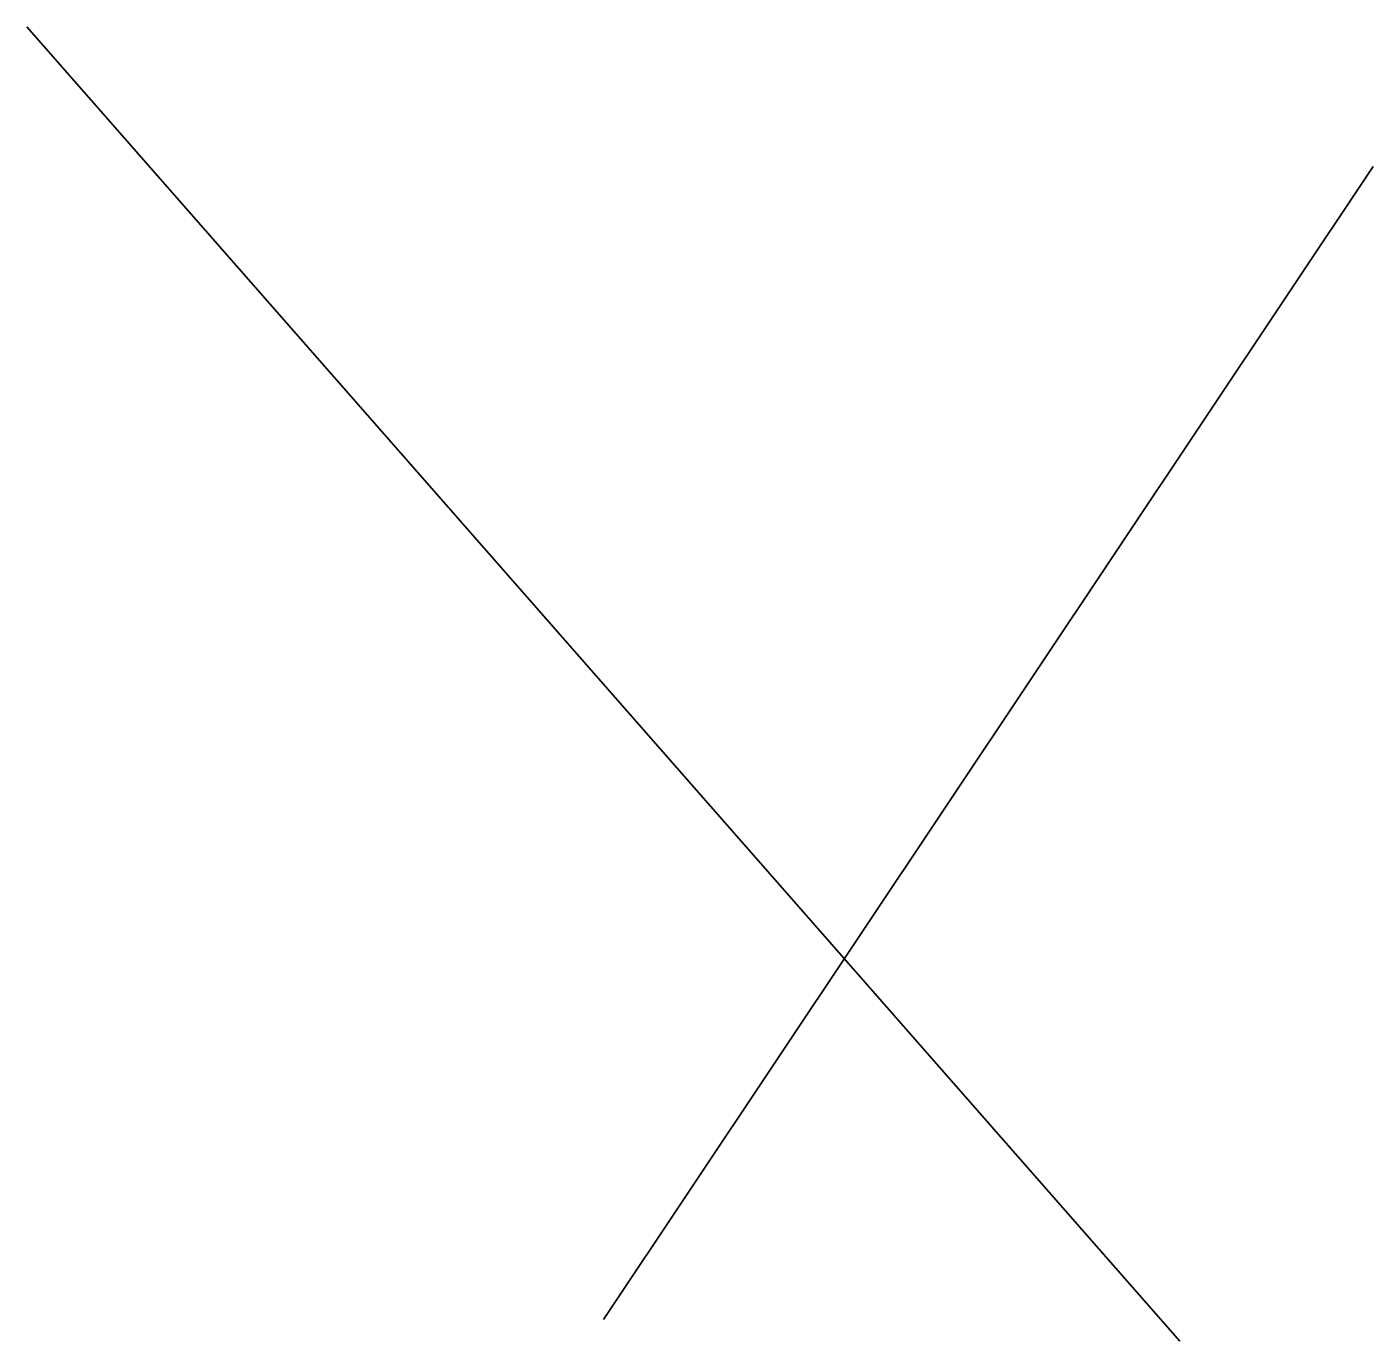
# Model space of a CAD drawing. Header units: inches. Extents: x 87 to 463, y -485 to -118.
import ezdxf

# ---------------------------------------------------------------- set-up
doc = ezdxf.new("R2010")
doc.units = ezdxf.units.IN
doc.header["$MEASUREMENT"] = 0
doc.layers.add('Layer 1', color=7, linetype='Continuous')

msp = doc.modelspace()

# ---------------------------------------------------------------- linework, layer by layer
at = {"layer": 'Layer 1', "color": 179, "lineweight": 35, "true_color": 0x231f20}
for points in [[(87, -118), (409, -485)], [(248, -479), (463, -157)]]:
    msp.add_lwpolyline(points, dxfattribs=at)

doc.saveas('drawing.dxf')
